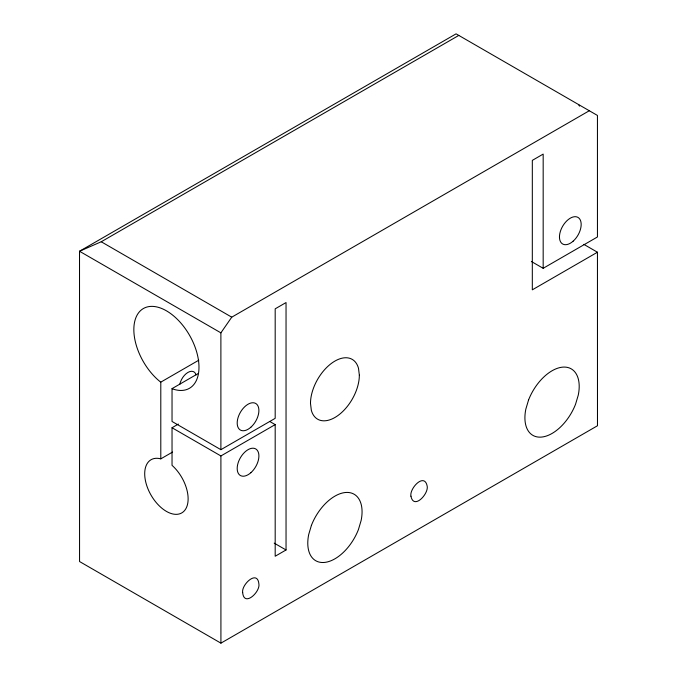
<?xml version="1.0" encoding="UTF-8"?>
<svg xmlns="http://www.w3.org/2000/svg" width="677" height="677" viewBox="0 0 677 677"><rect width="100%" height="100%" fill="white"/><g stroke="black" fill="none" stroke-linecap="round" stroke-linejoin="round"><path stroke-width="1.02" d="M543.174 268.304L543.174 154.094L532.325 160.373L532.317 289.832L597.452 252.225L597.478 425.748L220.922 643.15L79.556 561.538L79.522 251.252L456.078 33.85L597.444 115.445L597.452 236.967L543.174 268.304L531.369 261.491M269.759 421.475L275.184 424.606L275.184 556.24L286.041 549.969L286.041 302.56L275.184 308.83L275.184 418.335L220.897 449.68L220.888 332.847L231.746 317.174L589.303 110.74M220.888 332.847L79.522 251.252L101.237 241.765L458.794 35.416M178.364 424.073L172.034 427.737L172.034 465.344A30.71 17.729 60 0 1 184.203 510.966A30.71 17.729 60 0 1 148.627 490.427A30.71 17.729 60 0 1 160.796 458.854L160.796 382.141L198.793 360.198M220.897 449.68L172.034 421.466L172.034 388.632L198.276 373.484M160.796 458.854L172.559 452.067M172.034 427.737L220.905 455.951L275.184 424.606M172.034 388.632L172.77 388.97A46.061 26.598 60 0 0 193.495 343.154A46.061 26.598 60 0 0 139.335 311.885A46.061 26.598 60 0 0 160.06 381.633L160.796 382.141M583.836 244.363L597.452 252.225M274.202 543.132L286.041 549.969M101.237 241.765L231.746 317.174M578.437 104.47L579.58 106.12M220.905 455.951L220.922 643.15M179.811 384.316A11.898 6.872 -60 0 1 187.935 372.426A11.898 6.872 -60 0 1 196.068 374.931M410.947 496.199C413.706 510.179 428.863 493.77 427.17 486.094C424.411 472.123 409.263 488.532 410.947 496.199M242.671 592.62C244.016 607.413 260.374 591.91 258.893 583.989C257.548 569.196 241.181 584.7 242.671 592.62M311.412 525.377L308.704 534.5A38.386 22.163 -60 0 0 324.537 562.426A38.386 22.163 -60 0 0 358.429 529.575L361.137 520.452A38.386 22.163 -60 0 0 345.304 492.517A38.386 22.163 -60 0 0 311.412 525.377M528.551 400.014L525.834 409.136A38.386 22.163 -60 0 0 541.668 437.063A38.386 22.163 -60 0 0 575.56 404.211L578.276 395.089A38.386 22.163 -60 0 0 562.435 367.162A38.386 22.163 -60 0 0 528.551 400.014M359.343 375.185L358.514 368.364A34.544 19.946 -60 0 0 331.73 363.16A34.544 19.946 -60 0 0 310.489 403.39L311.318 410.211A34.544 19.946 -60 0 0 338.102 415.416A34.544 19.946 -60 0 0 359.343 375.185M250.854 472.707A15.351 8.869 -60 0 0 255.72 448.919A15.351 8.869 -60 0 0 237.559 465.023A15.351 8.869 -60 0 0 250.854 472.707M573.123 241.19A15.351 8.869 -60 0 0 577.989 217.402A15.351 8.869 -60 0 0 559.828 233.506A15.351 8.869 -60 0 0 573.123 241.19M250.854 427.246A15.351 8.869 -60 0 0 255.72 403.467A15.351 8.869 -60 0 0 237.559 419.571A15.351 8.869 -60 0 0 250.854 427.246"/></g></svg>
